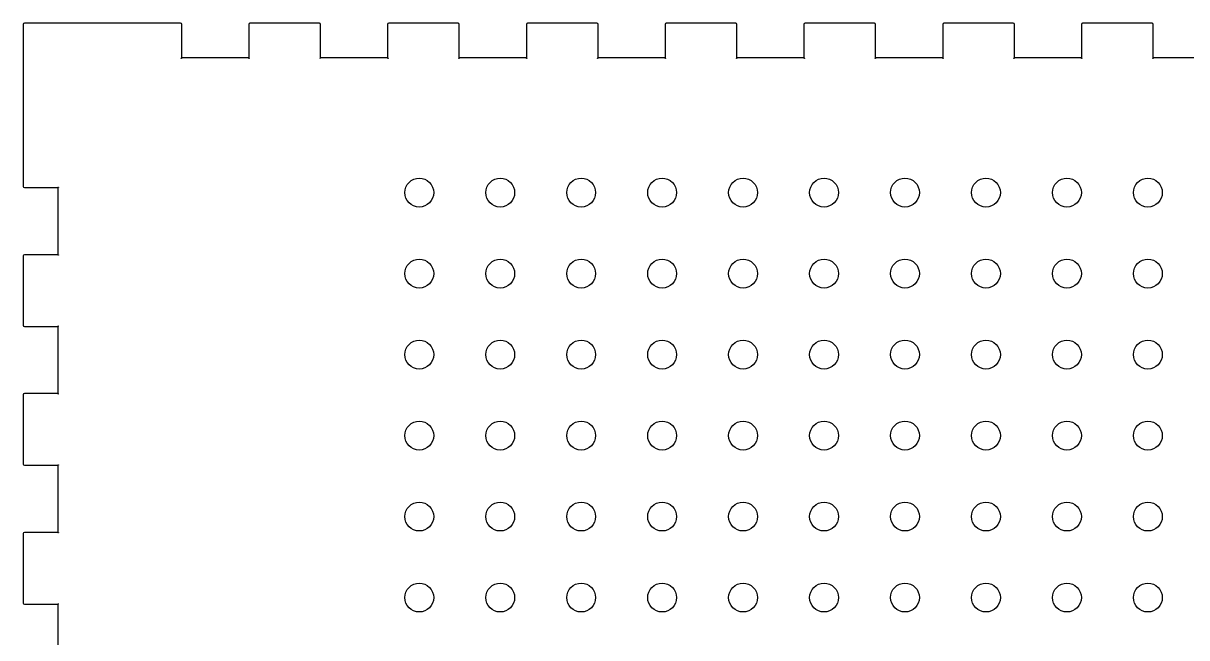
# Model space of a CAD drawing. Header units: millimetres. Extents: x 10 to 420, y 22 to 379.
# Drawn here: x 10 to 110.6, y 182.5 to 235.6 of the extents above; entities that cross this region are included whole.
import ezdxf

# ---------------------------------------------------------------- set-up
doc = ezdxf.new("R2010")
doc.units = ezdxf.units.MM
doc.layers.get('0').update_dxf_attribs({"linetype": 'CONTINUOUS'})
doc.layers.add('Izgaralar', color=7, linetype='CONTINUOUS')

msp = doc.modelspace()

# ---------------------------------------------------------------- linework, layer by layer
at = {"color": 1}
for points in [[(10, 235.5), (10, 232.5), (10, 221.5)], [(23.6, 235.6), (13.1, 235.6), (10.1, 235.6)], [(29.5, 235.5), (29.5, 232.6), (23.7, 232.6), (23.7, 235.5)], [(35.6, 235.6), (29.6, 235.6)], [(41.5, 235.5), (41.5, 232.6), (35.7, 232.6), (35.7, 235.5)], [(47.6, 235.6), (41.6, 235.6)], [(53.5, 235.5), (53.5, 232.6), (47.7, 232.6), (47.7, 235.5)], [(59.6, 235.6), (53.6, 235.6)], [(65.5, 235.5), (65.5, 232.6), (59.7, 232.6), (59.7, 235.5)], [(71.6, 235.6), (65.6, 235.6)], [(77.5, 235.5), (77.5, 232.6), (71.7, 232.6), (71.7, 235.5)], [(83.6, 235.6), (77.6, 235.6)], [(89.5, 235.5), (89.5, 232.6), (83.7, 232.6), (83.7, 235.5)], [(95.6, 235.6), (89.6, 235.6)], [(101.5, 235.5), (101.5, 232.6), (95.7, 232.6), (95.7, 235.5)], [(107.6, 235.6), (101.6, 235.6)], [(113.5, 235.5), (113.5, 232.6), (107.7, 232.6), (107.7, 235.5)], [(10.1, 221.4), (13, 221.4), (13, 215.6), (10.1, 215.6)], [(10, 215.5), (10, 209.5)], [(10.1, 209.4), (13, 209.4), (13, 203.6), (10.1, 203.6)], [(10, 203.5), (10, 197.5)], [(10.1, 197.4), (13, 197.4), (13, 191.6), (10.1, 191.6)], [(10, 191.5), (10, 185.5)], [(10.1, 185.4), (13, 185.4), (13, 179.6), (10.1, 179.6)]]:
    msp.add_lwpolyline(points, dxfattribs=at)
for points in [[(10.1, 235.6), (10.045, 235.6), (10, 235.555), (10, 235.5)], [(23.7, 235.5), (23.7, 235.555), (23.655, 235.6), (23.6, 235.6)], [(29.6, 235.6), (29.545, 235.6), (29.5, 235.555), (29.5, 235.5)], [(35.7, 235.5), (35.7, 235.555), (35.655, 235.6), (35.6, 235.6)], [(41.6, 235.6), (41.545, 235.6), (41.5, 235.555), (41.5, 235.5)], [(47.7, 235.5), (47.7, 235.555), (47.655, 235.6), (47.6, 235.6)], [(53.6, 235.6), (53.545, 235.6), (53.5, 235.555), (53.5, 235.5)], [(59.7, 235.5), (59.7, 235.555), (59.655, 235.6), (59.6, 235.6)], [(65.6, 235.6), (65.545, 235.6), (65.5, 235.555), (65.5, 235.5)], [(71.7, 235.5), (71.7, 235.555), (71.655, 235.6), (71.6, 235.6)], [(77.6, 235.6), (77.545, 235.6), (77.5, 235.555), (77.5, 235.5)], [(83.7, 235.5), (83.7, 235.555), (83.655, 235.6), (83.6, 235.6)], [(89.6, 235.6), (89.545, 235.6), (89.5, 235.555), (89.5, 235.5)], [(95.7, 235.5), (95.7, 235.555), (95.655, 235.6), (95.6, 235.6)], [(101.6, 235.6), (101.545, 235.6), (101.5, 235.555), (101.5, 235.5)], [(107.7, 235.5), (107.7, 235.555), (107.655, 235.6), (107.6, 235.6)], [(23.7, 232.6), (23.6, 232.6), (23.7, 232.5), (23.7, 232.6)], [(29.5, 232.6), (29.5, 232.5), (29.6, 232.6), (29.5, 232.6)], [(35.7, 232.6), (35.6, 232.6), (35.7, 232.5), (35.7, 232.6)], [(41.5, 232.6), (41.5, 232.5), (41.6, 232.6), (41.5, 232.6)], [(47.7, 232.6), (47.6, 232.6), (47.7, 232.5), (47.7, 232.6)], [(53.5, 232.6), (53.5, 232.5), (53.6, 232.6), (53.5, 232.6)], [(59.7, 232.6), (59.6, 232.6), (59.7, 232.5), (59.7, 232.6)], [(65.5, 232.6), (65.5, 232.5), (65.6, 232.6), (65.5, 232.6)], [(71.7, 232.6), (71.6, 232.6), (71.7, 232.5), (71.7, 232.6)], [(77.5, 232.6), (77.5, 232.5), (77.6, 232.6), (77.5, 232.6)], [(83.7, 232.6), (83.6, 232.6), (83.7, 232.5), (83.7, 232.6)], [(89.5, 232.6), (89.5, 232.5), (89.6, 232.6), (89.5, 232.6)], [(95.7, 232.6), (95.6, 232.6), (95.7, 232.5), (95.7, 232.6)], [(101.5, 232.6), (101.5, 232.5), (101.6, 232.6), (101.5, 232.6)], [(107.7, 232.6), (107.6, 232.6), (107.7, 232.5), (107.7, 232.6)], [(10, 221.5), (10, 221.445), (10.045, 221.4), (10.1, 221.4)], [(13, 221.4), (13.1, 221.4), (13, 221.5), (13, 221.4)], [(10.1, 215.6), (10.045, 215.6), (10, 215.555), (10, 215.5)], [(13, 215.6), (13, 215.5), (13.1, 215.6), (13, 215.6)], [(10, 209.5), (10, 209.445), (10.045, 209.4), (10.1, 209.4)], [(13, 209.4), (13.1, 209.4), (13, 209.5), (13, 209.4)], [(10.1, 203.6), (10.045, 203.6), (10, 203.555), (10, 203.5)], [(13, 203.6), (13, 203.5), (13.1, 203.6), (13, 203.6)], [(10, 197.5), (10, 197.445), (10.045, 197.4), (10.1, 197.4)], [(13, 197.4), (13.1, 197.4), (13, 197.5), (13, 197.4)], [(10.1, 191.6), (10.045, 191.6), (10, 191.555), (10, 191.5)], [(13, 191.6), (13, 191.5), (13.1, 191.6), (13, 191.6)], [(10, 185.5), (10, 185.445), (10.045, 185.4), (10.1, 185.4)], [(13, 185.4), (13.1, 185.4), (13, 185.5), (13, 185.4)]]:
    msp.add_open_spline(points, degree=3, dxfattribs=at)
at = {"layer": 'Izgaralar', "color": 7}
for points in [[(45.487697, 220.970627)], [(52.487697, 220.970627)], [(59.487697, 220.970627)], [(66.4877, 220.970627)], [(73.487697, 220.970627)], [(80.487697, 220.970627)], [(87.487704, 220.970627)], [(94.487704, 220.970627)], [(101.487704, 220.970627)], [(108.4877, 220.970627)], [(45.487697, 213.970627)], [(52.487697, 213.970627)], [(59.487697, 213.970627)], [(66.4877, 213.970627)], [(73.487697, 213.970627)], [(80.487697, 213.970627)], [(87.487704, 213.970627)], [(94.487704, 213.970627)], [(101.487704, 213.970627)], [(108.4877, 213.970627)], [(45.487697, 206.970627)], [(52.487697, 206.970627)], [(59.487697, 206.970627)], [(66.4877, 206.970627)], [(73.487697, 206.970627)], [(80.487697, 206.970627)], [(87.487704, 206.970627)], [(94.487704, 206.970627)], [(101.487704, 206.970627)], [(108.4877, 206.970627)], [(45.487697, 199.970627)], [(52.487697, 199.970627)], [(59.487697, 199.970627)], [(66.4877, 199.970627)], [(73.487697, 199.970627)], [(80.487697, 199.970627)], [(87.487704, 199.970627)], [(94.487704, 199.970627)], [(101.487704, 199.970627)], [(108.4877, 199.970627)], [(45.487697, 192.970627)], [(52.487697, 192.970627)], [(59.487697, 192.970627)], [(66.4877, 192.970627)], [(73.487697, 192.970627)], [(80.487697, 192.970627)], [(87.487704, 192.970627)], [(94.487704, 192.970627)], [(101.487704, 192.970627)], [(108.4877, 192.970627)], [(45.487697, 185.970627)], [(52.487697, 185.970627)], [(59.487697, 185.970627)], [(66.4877, 185.970627)], [(73.487697, 185.970627)], [(80.487697, 185.970627)], [(87.487704, 185.970627)], [(94.487704, 185.970627)], [(101.487704, 185.970627)], [(108.4877, 185.970627)]]:
    msp.add_lwpolyline(points, close=True, dxfattribs=at)
for points in [[(42.99189, 220.970627), (42.991888, 221.301593), (43.123363, 221.619003), (43.35739, 221.853032)], [(43.35739, 221.853032), (43.591417, 222.087061), (43.908827, 222.218537), (44.239793, 222.218537)], [(44.239793, 222.218537), (44.570759, 222.218537), (44.888169, 222.087061), (45.122197, 221.853032)], [(45.122197, 221.853032), (45.356224, 221.619004), (45.487699, 221.301593), (45.487697, 220.970627)], [(49.99189, 220.970627), (49.991888, 221.301593), (50.123363, 221.619003), (50.35739, 221.853032)], [(50.35739, 221.853032), (50.591417, 222.087061), (50.908827, 222.218537), (51.239793, 222.218537)], [(51.239793, 222.218537), (51.570759, 222.218537), (51.888169, 222.087061), (52.122197, 221.853032)], [(52.122197, 221.853032), (52.356224, 221.619004), (52.487699, 221.301593), (52.487697, 220.970627)], [(56.99189, 220.970627), (56.991888, 221.301593), (57.123363, 221.619003), (57.35739, 221.853032)], [(57.35739, 221.853032), (57.591417, 222.087061), (57.908827, 222.218537), (58.239793, 222.218537)], [(58.239793, 222.218537), (58.570759, 222.218537), (58.888169, 222.087061), (59.122197, 221.853032)], [(59.122197, 221.853032), (59.356224, 221.619004), (59.487699, 221.301593), (59.487697, 220.970627)], [(63.991894, 220.970627), (63.991892, 221.301593), (64.123367, 221.619003), (64.357394, 221.853032)], [(64.357394, 221.853032), (64.591421, 222.087061), (64.908831, 222.218537), (65.239797, 222.218537)], [(65.239797, 222.218537), (65.570763, 222.218537), (65.888173, 222.087061), (66.1222, 221.853032)], [(66.1222, 221.853032), (66.356227, 221.619003), (66.487702, 221.301593), (66.4877, 220.970627)], [(70.99189, 220.970627), (70.991888, 221.301593), (71.123363, 221.619003), (71.35739, 221.853032)], [(71.35739, 221.853032), (71.591417, 222.087061), (71.908827, 222.218537), (72.239793, 222.218537)], [(72.239793, 222.218537), (72.570759, 222.218537), (72.888169, 222.087061), (73.122197, 221.853032)], [(73.122197, 221.853032), (73.356224, 221.619004), (73.487699, 221.301593), (73.487697, 220.970627)], [(77.99189, 220.970627), (77.991888, 221.301593), (78.123363, 221.619003), (78.35739, 221.853032)], [(78.35739, 221.853032), (78.591417, 222.087061), (78.908827, 222.218537), (79.239793, 222.218537)], [(79.239793, 222.218537), (79.570759, 222.218537), (79.888169, 222.087061), (80.122197, 221.853032)], [(80.122197, 221.853032), (80.356224, 221.619004), (80.487699, 221.301593), (80.487697, 220.970627)], [(84.991897, 220.970627), (84.991895, 221.301593), (85.12337, 221.619004), (85.357397, 221.853032)], [(85.357397, 221.853032), (85.591425, 222.087061), (85.908835, 222.218537), (86.239801, 222.218537)], [(86.239801, 222.218537), (86.570767, 222.218537), (86.888177, 222.087061), (87.122204, 221.853032)], [(87.122204, 221.853032), (87.356231, 221.619003), (87.487706, 221.301593), (87.487704, 220.970627)], [(91.991897, 220.970627), (91.991895, 221.301593), (92.12337, 221.619004), (92.357397, 221.853032)], [(92.357397, 221.853032), (92.591425, 222.087061), (92.908835, 222.218537), (93.239801, 222.218537)], [(93.239801, 222.218537), (93.570767, 222.218537), (93.888177, 222.087061), (94.122204, 221.853032)], [(94.122204, 221.853032), (94.356231, 221.619003), (94.487706, 221.301593), (94.487704, 220.970627)], [(98.991897, 220.970627), (98.991895, 221.301593), (99.12337, 221.619004), (99.357397, 221.853032)], [(99.357397, 221.853032), (99.591425, 222.087061), (99.908835, 222.218537), (100.239801, 222.218537)], [(100.239801, 222.218537), (100.570767, 222.218537), (100.888177, 222.087061), (101.122204, 221.853032)], [(101.122204, 221.853032), (101.356231, 221.619003), (101.487706, 221.301593), (101.487704, 220.970627)], [(105.9919, 220.970627), (105.991898, 221.301592), (106.123372, 221.619002), (106.357399, 221.853031)], [(106.357399, 221.853031), (106.591426, 222.08706), (106.908835, 222.218536), (107.2398, 222.218537)], [(107.2398, 222.218537), (107.570765, 222.218536), (107.888174, 222.08706), (108.122201, 221.853031)], [(108.122201, 221.853031), (108.356228, 221.619002), (108.487702, 221.301592), (108.4877, 220.970627)], [(44.239793, 219.722727), (43.550596, 219.722727), (42.991892, 220.28143), (42.99189, 220.970627)], [(45.487697, 220.970627), (45.487695, 220.28143), (44.92899, 219.722727), (44.239793, 219.722727)], [(51.239793, 219.722727), (50.550596, 219.722727), (49.991892, 220.28143), (49.99189, 220.970627)], [(52.487697, 220.970627), (52.487695, 220.28143), (51.92899, 219.722727), (51.239793, 219.722727)], [(58.239793, 219.722727), (57.550596, 219.722727), (56.991892, 220.28143), (56.99189, 220.970627)], [(59.487697, 220.970627), (59.487695, 220.28143), (58.92899, 219.722727), (58.239793, 219.722727)], [(65.239797, 219.722727), (64.5506, 219.722727), (63.991896, 220.28143), (63.991894, 220.970627)], [(66.4877, 220.970627), (66.487698, 220.28143), (65.928994, 219.722727), (65.239797, 219.722727)], [(72.239793, 219.722727), (71.550596, 219.722727), (70.991892, 220.28143), (70.99189, 220.970627)], [(73.487697, 220.970627), (73.487695, 220.28143), (72.92899, 219.722727), (72.239793, 219.722727)], [(79.239793, 219.722727), (78.550596, 219.722727), (77.991892, 220.28143), (77.99189, 220.970627)], [(80.487697, 220.970627), (80.487695, 220.28143), (79.92899, 219.722727), (79.239793, 219.722727)], [(86.239801, 219.722727), (85.550604, 219.722727), (84.991899, 220.28143), (84.991897, 220.970627)], [(87.487704, 220.970627), (87.487702, 220.28143), (86.928998, 219.722727), (86.239801, 219.722727)], [(93.239801, 219.722727), (92.550604, 219.722727), (91.991899, 220.28143), (91.991897, 220.970627)], [(94.487704, 220.970627), (94.487702, 220.28143), (93.928998, 219.722727), (93.239801, 219.722727)], [(100.239801, 219.722727), (99.550604, 219.722727), (98.991899, 220.28143), (98.991897, 220.970627)], [(101.487704, 220.970627), (101.487702, 220.28143), (100.928998, 219.722727), (100.239801, 219.722727)], [(107.2398, 219.722727), (106.550605, 219.722729), (105.991902, 220.281432), (105.9919, 220.970627)], [(108.4877, 220.970627), (108.487698, 220.281432), (107.928995, 219.722729), (107.2398, 219.722727)], [(42.99189, 213.970627), (42.991888, 214.301593), (43.123363, 214.619003), (43.35739, 214.853032)], [(43.35739, 214.853032), (43.591417, 215.087061), (43.908827, 215.218537), (44.239793, 215.218537)], [(44.239793, 215.218537), (44.570759, 215.218537), (44.888169, 215.087061), (45.122197, 214.853032)], [(45.122197, 214.853032), (45.356224, 214.619004), (45.487699, 214.301593), (45.487697, 213.970627)], [(49.99189, 213.970627), (49.991888, 214.301593), (50.123363, 214.619003), (50.35739, 214.853032)], [(50.35739, 214.853032), (50.591417, 215.087061), (50.908827, 215.218537), (51.239793, 215.218537)], [(51.239793, 215.218537), (51.570759, 215.218537), (51.888169, 215.087061), (52.122197, 214.853032)], [(52.122197, 214.853032), (52.356224, 214.619004), (52.487699, 214.301593), (52.487697, 213.970627)], [(56.99189, 213.970627), (56.991888, 214.301593), (57.123363, 214.619003), (57.35739, 214.853032)], [(57.35739, 214.853032), (57.591417, 215.087061), (57.908827, 215.218537), (58.239793, 215.218537)], [(58.239793, 215.218537), (58.570759, 215.218537), (58.888169, 215.087061), (59.122197, 214.853032)], [(59.122197, 214.853032), (59.356224, 214.619004), (59.487699, 214.301593), (59.487697, 213.970627)], [(63.991894, 213.970627), (63.991892, 214.301593), (64.123367, 214.619003), (64.357394, 214.853032)], [(64.357394, 214.853032), (64.591421, 215.087061), (64.908831, 215.218537), (65.239797, 215.218537)], [(65.239797, 215.218537), (65.570763, 215.218537), (65.888173, 215.087061), (66.1222, 214.853032)], [(66.1222, 214.853032), (66.356227, 214.619003), (66.487702, 214.301593), (66.4877, 213.970627)], [(70.99189, 213.970627), (70.991888, 214.301593), (71.123363, 214.619003), (71.35739, 214.853032)], [(71.35739, 214.853032), (71.591417, 215.087061), (71.908827, 215.218537), (72.239793, 215.218537)], [(72.239793, 215.218537), (72.570759, 215.218537), (72.888169, 215.087061), (73.122197, 214.853032)], [(73.122197, 214.853032), (73.356224, 214.619004), (73.487699, 214.301593), (73.487697, 213.970627)], [(77.99189, 213.970627), (77.991888, 214.301593), (78.123363, 214.619003), (78.35739, 214.853032)], [(78.35739, 214.853032), (78.591417, 215.087061), (78.908827, 215.218537), (79.239793, 215.218537)], [(79.239793, 215.218537), (79.570759, 215.218537), (79.888169, 215.087061), (80.122197, 214.853032)], [(80.122197, 214.853032), (80.356224, 214.619004), (80.487699, 214.301593), (80.487697, 213.970627)], [(84.991897, 213.970627), (84.991895, 214.301593), (85.12337, 214.619004), (85.357397, 214.853032)], [(85.357397, 214.853032), (85.591425, 215.087061), (85.908835, 215.218537), (86.239801, 215.218537)], [(86.239801, 215.218537), (86.570767, 215.218537), (86.888177, 215.087061), (87.122204, 214.853032)], [(87.122204, 214.853032), (87.356231, 214.619003), (87.487706, 214.301593), (87.487704, 213.970627)], [(91.991897, 213.970627), (91.991895, 214.301593), (92.12337, 214.619004), (92.357397, 214.853032)], [(92.357397, 214.853032), (92.591425, 215.087061), (92.908835, 215.218537), (93.239801, 215.218537)], [(93.239801, 215.218537), (93.570767, 215.218537), (93.888177, 215.087061), (94.122204, 214.853032)], [(94.122204, 214.853032), (94.356231, 214.619003), (94.487706, 214.301593), (94.487704, 213.970627)], [(98.991897, 213.970627), (98.991895, 214.301593), (99.12337, 214.619004), (99.357397, 214.853032)], [(99.357397, 214.853032), (99.591425, 215.087061), (99.908835, 215.218537), (100.239801, 215.218537)], [(100.239801, 215.218537), (100.570767, 215.218537), (100.888177, 215.087061), (101.122204, 214.853032)], [(101.122204, 214.853032), (101.356231, 214.619003), (101.487706, 214.301593), (101.487704, 213.970627)], [(105.9919, 213.970627), (105.991898, 214.301592), (106.123372, 214.619002), (106.357399, 214.853031)], [(106.357399, 214.853031), (106.591426, 215.08706), (106.908835, 215.218536), (107.2398, 215.218537)], [(107.2398, 215.218537), (107.570765, 215.218536), (107.888174, 215.08706), (108.122201, 214.853031)], [(108.122201, 214.853031), (108.356228, 214.619002), (108.487702, 214.301592), (108.4877, 213.970627)], [(44.239793, 212.722727), (43.550596, 212.722727), (42.991892, 213.28143), (42.99189, 213.970627)], [(45.487697, 213.970627), (45.487695, 213.28143), (44.92899, 212.722727), (44.239793, 212.722727)], [(51.239793, 212.722727), (50.550596, 212.722727), (49.991892, 213.28143), (49.99189, 213.970627)], [(52.487697, 213.970627), (52.487695, 213.28143), (51.92899, 212.722727), (51.239793, 212.722727)], [(58.239793, 212.722727), (57.550596, 212.722727), (56.991892, 213.28143), (56.99189, 213.970627)], [(59.487697, 213.970627), (59.487695, 213.28143), (58.92899, 212.722727), (58.239793, 212.722727)], [(65.239797, 212.722727), (64.5506, 212.722727), (63.991896, 213.28143), (63.991894, 213.970627)], [(66.4877, 213.970627), (66.487698, 213.28143), (65.928994, 212.722727), (65.239797, 212.722727)], [(72.239793, 212.722727), (71.550596, 212.722727), (70.991892, 213.28143), (70.99189, 213.970627)], [(73.487697, 213.970627), (73.487695, 213.28143), (72.92899, 212.722727), (72.239793, 212.722727)], [(79.239793, 212.722727), (78.550596, 212.722727), (77.991892, 213.28143), (77.99189, 213.970627)], [(80.487697, 213.970627), (80.487695, 213.28143), (79.92899, 212.722727), (79.239793, 212.722727)], [(86.239801, 212.722727), (85.550604, 212.722727), (84.991899, 213.28143), (84.991897, 213.970627)], [(87.487704, 213.970627), (87.487702, 213.28143), (86.928998, 212.722727), (86.239801, 212.722727)], [(93.239801, 212.722727), (92.550604, 212.722727), (91.991899, 213.28143), (91.991897, 213.970627)], [(94.487704, 213.970627), (94.487702, 213.28143), (93.928998, 212.722727), (93.239801, 212.722727)], [(100.239801, 212.722727), (99.550604, 212.722727), (98.991899, 213.28143), (98.991897, 213.970627)], [(101.487704, 213.970627), (101.487702, 213.28143), (100.928998, 212.722727), (100.239801, 212.722727)], [(107.2398, 212.722727), (106.550605, 212.722729), (105.991902, 213.281432), (105.9919, 213.970627)], [(108.4877, 213.970627), (108.487698, 213.281432), (107.928995, 212.722729), (107.2398, 212.722727)], [(42.99189, 206.970627), (42.991888, 207.301593), (43.123363, 207.619003), (43.35739, 207.853032)], [(43.35739, 207.853032), (43.591417, 208.087061), (43.908827, 208.218537), (44.239793, 208.218537)], [(44.239793, 208.218537), (44.570759, 208.218537), (44.888169, 208.087061), (45.122197, 207.853032)], [(45.122197, 207.853032), (45.356224, 207.619004), (45.487699, 207.301593), (45.487697, 206.970627)], [(49.99189, 206.970627), (49.991888, 207.301593), (50.123363, 207.619003), (50.35739, 207.853032)], [(50.35739, 207.853032), (50.591417, 208.087061), (50.908827, 208.218537), (51.239793, 208.218537)], [(51.239793, 208.218537), (51.570759, 208.218537), (51.888169, 208.087061), (52.122197, 207.853032)], [(52.122197, 207.853032), (52.356224, 207.619004), (52.487699, 207.301593), (52.487697, 206.970627)], [(56.99189, 206.970627), (56.991888, 207.301593), (57.123363, 207.619003), (57.35739, 207.853032)], [(57.35739, 207.853032), (57.591417, 208.087061), (57.908827, 208.218537), (58.239793, 208.218537)], [(58.239793, 208.218537), (58.570759, 208.218537), (58.888169, 208.087061), (59.122197, 207.853032)], [(59.122197, 207.853032), (59.356224, 207.619004), (59.487699, 207.301593), (59.487697, 206.970627)], [(63.991894, 206.970627), (63.991892, 207.301593), (64.123367, 207.619003), (64.357394, 207.853032)], [(64.357394, 207.853032), (64.591421, 208.087061), (64.908831, 208.218537), (65.239797, 208.218537)], [(65.239797, 208.218537), (65.570763, 208.218537), (65.888173, 208.087061), (66.1222, 207.853032)], [(66.1222, 207.853032), (66.356227, 207.619003), (66.487702, 207.301593), (66.4877, 206.970627)], [(70.99189, 206.970627), (70.991888, 207.301593), (71.123363, 207.619003), (71.35739, 207.853032)], [(71.35739, 207.853032), (71.591417, 208.087061), (71.908827, 208.218537), (72.239793, 208.218537)], [(72.239793, 208.218537), (72.570759, 208.218537), (72.888169, 208.087061), (73.122197, 207.853032)], [(73.122197, 207.853032), (73.356224, 207.619004), (73.487699, 207.301593), (73.487697, 206.970627)], [(77.99189, 206.970627), (77.991888, 207.301593), (78.123363, 207.619003), (78.35739, 207.853032)], [(78.35739, 207.853032), (78.591417, 208.087061), (78.908827, 208.218537), (79.239793, 208.218537)], [(79.239793, 208.218537), (79.570759, 208.218537), (79.888169, 208.087061), (80.122197, 207.853032)], [(80.122197, 207.853032), (80.356224, 207.619004), (80.487699, 207.301593), (80.487697, 206.970627)], [(84.991897, 206.970627), (84.991895, 207.301593), (85.12337, 207.619004), (85.357397, 207.853032)], [(85.357397, 207.853032), (85.591425, 208.087061), (85.908835, 208.218537), (86.239801, 208.218537)], [(86.239801, 208.218537), (86.570767, 208.218537), (86.888177, 208.087061), (87.122204, 207.853032)], [(87.122204, 207.853032), (87.356231, 207.619003), (87.487706, 207.301593), (87.487704, 206.970627)], [(91.991897, 206.970627), (91.991895, 207.301593), (92.12337, 207.619004), (92.357397, 207.853032)], [(92.357397, 207.853032), (92.591425, 208.087061), (92.908835, 208.218537), (93.239801, 208.218537)], [(93.239801, 208.218537), (93.570767, 208.218537), (93.888177, 208.087061), (94.122204, 207.853032)], [(94.122204, 207.853032), (94.356231, 207.619003), (94.487706, 207.301593), (94.487704, 206.970627)], [(98.991897, 206.970627), (98.991895, 207.301593), (99.12337, 207.619004), (99.357397, 207.853032)], [(99.357397, 207.853032), (99.591425, 208.087061), (99.908835, 208.218537), (100.239801, 208.218537)], [(100.239801, 208.218537), (100.570767, 208.218537), (100.888177, 208.087061), (101.122204, 207.853032)], [(101.122204, 207.853032), (101.356231, 207.619003), (101.487706, 207.301593), (101.487704, 206.970627)], [(105.9919, 206.970627), (105.991898, 207.301592), (106.123372, 207.619002), (106.357399, 207.853031)], [(106.357399, 207.853031), (106.591426, 208.08706), (106.908835, 208.218536), (107.2398, 208.218537)], [(107.2398, 208.218537), (107.570765, 208.218536), (107.888174, 208.08706), (108.122201, 207.853031)], [(108.122201, 207.853031), (108.356228, 207.619002), (108.487702, 207.301592), (108.4877, 206.970627)], [(44.239793, 205.722727), (43.550596, 205.722727), (42.991892, 206.28143), (42.99189, 206.970627)], [(45.487697, 206.970627), (45.487695, 206.28143), (44.92899, 205.722727), (44.239793, 205.722727)], [(51.239793, 205.722727), (50.550596, 205.722727), (49.991892, 206.28143), (49.99189, 206.970627)], [(52.487697, 206.970627), (52.487695, 206.28143), (51.92899, 205.722727), (51.239793, 205.722727)], [(58.239793, 205.722727), (57.550596, 205.722727), (56.991892, 206.28143), (56.99189, 206.970627)], [(59.487697, 206.970627), (59.487695, 206.28143), (58.92899, 205.722727), (58.239793, 205.722727)], [(65.239797, 205.722727), (64.5506, 205.722727), (63.991896, 206.28143), (63.991894, 206.970627)], [(66.4877, 206.970627), (66.487698, 206.28143), (65.928994, 205.722727), (65.239797, 205.722727)], [(72.239793, 205.722727), (71.550596, 205.722727), (70.991892, 206.28143), (70.99189, 206.970627)], [(73.487697, 206.970627), (73.487695, 206.28143), (72.92899, 205.722727), (72.239793, 205.722727)], [(79.239793, 205.722727), (78.550596, 205.722727), (77.991892, 206.28143), (77.99189, 206.970627)], [(80.487697, 206.970627), (80.487695, 206.28143), (79.92899, 205.722727), (79.239793, 205.722727)], [(86.239801, 205.722727), (85.550604, 205.722727), (84.991899, 206.28143), (84.991897, 206.970627)], [(87.487704, 206.970627), (87.487702, 206.28143), (86.928998, 205.722727), (86.239801, 205.722727)], [(93.239801, 205.722727), (92.550604, 205.722727), (91.991899, 206.28143), (91.991897, 206.970627)], [(94.487704, 206.970627), (94.487702, 206.28143), (93.928998, 205.722727), (93.239801, 205.722727)], [(100.239801, 205.722727), (99.550604, 205.722727), (98.991899, 206.28143), (98.991897, 206.970627)], [(101.487704, 206.970627), (101.487702, 206.28143), (100.928998, 205.722727), (100.239801, 205.722727)], [(107.2398, 205.722727), (106.550605, 205.722729), (105.991902, 206.281432), (105.9919, 206.970627)], [(108.4877, 206.970627), (108.487698, 206.281432), (107.928995, 205.722729), (107.2398, 205.722727)], [(43.35739, 200.853032), (43.591417, 201.087061), (43.908827, 201.218537), (44.239793, 201.218537)], [(44.239793, 201.218537), (44.570759, 201.218537), (44.888169, 201.087061), (45.122197, 200.853032)], [(50.35739, 200.853032), (50.591417, 201.087061), (50.908827, 201.218537), (51.239793, 201.218537)], [(51.239793, 201.218537), (51.570759, 201.218537), (51.888169, 201.087061), (52.122197, 200.853032)], [(57.35739, 200.853032), (57.591417, 201.087061), (57.908827, 201.218537), (58.239793, 201.218537)], [(58.239793, 201.218537), (58.570759, 201.218537), (58.888169, 201.087061), (59.122197, 200.853032)], [(64.357394, 200.853032), (64.591421, 201.087061), (64.908831, 201.218537), (65.239797, 201.218537)], [(65.239797, 201.218537), (65.570763, 201.218537), (65.888173, 201.087061), (66.1222, 200.853032)], [(71.35739, 200.853032), (71.591417, 201.087061), (71.908827, 201.218537), (72.239793, 201.218537)], [(72.239793, 201.218537), (72.570759, 201.218537), (72.888169, 201.087061), (73.122197, 200.853032)], [(78.35739, 200.853032), (78.591417, 201.087061), (78.908827, 201.218537), (79.239793, 201.218537)], [(79.239793, 201.218537), (79.570759, 201.218537), (79.888169, 201.087061), (80.122197, 200.853032)], [(85.357397, 200.853032), (85.591425, 201.087061), (85.908835, 201.218537), (86.239801, 201.218537)], [(86.239801, 201.218537), (86.570767, 201.218537), (86.888177, 201.087061), (87.122204, 200.853032)], [(92.357397, 200.853032), (92.591425, 201.087061), (92.908835, 201.218537), (93.239801, 201.218537)], [(93.239801, 201.218537), (93.570767, 201.218537), (93.888177, 201.087061), (94.122204, 200.853032)], [(99.357397, 200.853032), (99.591425, 201.087061), (99.908835, 201.218537), (100.239801, 201.218537)], [(100.239801, 201.218537), (100.570767, 201.218537), (100.888177, 201.087061), (101.122204, 200.853032)], [(106.357399, 200.853031), (106.591426, 201.08706), (106.908835, 201.218536), (107.2398, 201.218537)], [(107.2398, 201.218537), (107.570765, 201.218536), (107.888174, 201.08706), (108.122201, 200.853031)], [(42.99189, 199.970627), (42.991888, 200.301593), (43.123363, 200.619003), (43.35739, 200.853032)], [(45.122197, 200.853032), (45.356224, 200.619004), (45.487699, 200.301593), (45.487697, 199.970627)], [(49.99189, 199.970627), (49.991888, 200.301593), (50.123363, 200.619003), (50.35739, 200.853032)], [(52.122197, 200.853032), (52.356224, 200.619004), (52.487699, 200.301593), (52.487697, 199.970627)], [(56.99189, 199.970627), (56.991888, 200.301593), (57.123363, 200.619003), (57.35739, 200.853032)], [(59.122197, 200.853032), (59.356224, 200.619004), (59.487699, 200.301593), (59.487697, 199.970627)], [(63.991894, 199.970627), (63.991892, 200.301593), (64.123367, 200.619003), (64.357394, 200.853032)], [(66.1222, 200.853032), (66.356227, 200.619003), (66.487702, 200.301593), (66.4877, 199.970627)], [(70.99189, 199.970627), (70.991888, 200.301593), (71.123363, 200.619003), (71.35739, 200.853032)], [(73.122197, 200.853032), (73.356224, 200.619004), (73.487699, 200.301593), (73.487697, 199.970627)], [(77.99189, 199.970627), (77.991888, 200.301593), (78.123363, 200.619003), (78.35739, 200.853032)], [(80.122197, 200.853032), (80.356224, 200.619004), (80.487699, 200.301593), (80.487697, 199.970627)], [(84.991897, 199.970627), (84.991895, 200.301593), (85.12337, 200.619004), (85.357397, 200.853032)], [(87.122204, 200.853032), (87.356231, 200.619003), (87.487706, 200.301593), (87.487704, 199.970627)], [(91.991897, 199.970627), (91.991895, 200.301593), (92.12337, 200.619004), (92.357397, 200.853032)], [(94.122204, 200.853032), (94.356231, 200.619003), (94.487706, 200.301593), (94.487704, 199.970627)], [(98.991897, 199.970627), (98.991895, 200.301593), (99.12337, 200.619004), (99.357397, 200.853032)], [(101.122204, 200.853032), (101.356231, 200.619003), (101.487706, 200.301593), (101.487704, 199.970627)], [(105.9919, 199.970627), (105.991898, 200.301592), (106.123372, 200.619002), (106.357399, 200.853031)], [(108.122201, 200.853031), (108.356228, 200.619002), (108.487702, 200.301592), (108.4877, 199.970627)], [(44.239793, 198.722727), (43.550596, 198.722727), (42.991892, 199.28143), (42.99189, 199.970627)], [(45.487697, 199.970627), (45.487695, 199.28143), (44.92899, 198.722727), (44.239793, 198.722727)], [(51.239793, 198.722727), (50.550596, 198.722727), (49.991892, 199.28143), (49.99189, 199.970627)], [(52.487697, 199.970627), (52.487695, 199.28143), (51.92899, 198.722727), (51.239793, 198.722727)], [(58.239793, 198.722727), (57.550596, 198.722727), (56.991892, 199.28143), (56.99189, 199.970627)], [(59.487697, 199.970627), (59.487695, 199.28143), (58.92899, 198.722727), (58.239793, 198.722727)], [(65.239797, 198.722727), (64.5506, 198.722727), (63.991896, 199.28143), (63.991894, 199.970627)], [(66.4877, 199.970627), (66.487698, 199.28143), (65.928994, 198.722727), (65.239797, 198.722727)], [(72.239793, 198.722727), (71.550596, 198.722727), (70.991892, 199.28143), (70.99189, 199.970627)], [(73.487697, 199.970627), (73.487695, 199.28143), (72.92899, 198.722727), (72.239793, 198.722727)], [(79.239793, 198.722727), (78.550596, 198.722727), (77.991892, 199.28143), (77.99189, 199.970627)], [(80.487697, 199.970627), (80.487695, 199.28143), (79.92899, 198.722727), (79.239793, 198.722727)], [(86.239801, 198.722727), (85.550604, 198.722727), (84.991899, 199.28143), (84.991897, 199.970627)], [(87.487704, 199.970627), (87.487702, 199.28143), (86.928998, 198.722727), (86.239801, 198.722727)], [(93.239801, 198.722727), (92.550604, 198.722727), (91.991899, 199.28143), (91.991897, 199.970627)], [(94.487704, 199.970627), (94.487702, 199.28143), (93.928998, 198.722727), (93.239801, 198.722727)], [(100.239801, 198.722727), (99.550604, 198.722727), (98.991899, 199.28143), (98.991897, 199.970627)], [(101.487704, 199.970627), (101.487702, 199.28143), (100.928998, 198.722727), (100.239801, 198.722727)], [(107.2398, 198.722727), (106.550605, 198.722729), (105.991902, 199.281432), (105.9919, 199.970627)], [(108.4877, 199.970627), (108.487698, 199.281432), (107.928995, 198.722729), (107.2398, 198.722727)], [(43.35739, 193.853032), (43.591417, 194.087061), (43.908827, 194.218537), (44.239793, 194.218537)], [(44.239793, 194.218537), (44.570759, 194.218537), (44.888169, 194.087061), (45.122197, 193.853032)], [(50.35739, 193.853032), (50.591417, 194.087061), (50.908827, 194.218537), (51.239793, 194.218537)], [(51.239793, 194.218537), (51.570759, 194.218537), (51.888169, 194.087061), (52.122197, 193.853032)], [(57.35739, 193.853032), (57.591417, 194.087061), (57.908827, 194.218537), (58.239793, 194.218537)], [(58.239793, 194.218537), (58.570759, 194.218537), (58.888169, 194.087061), (59.122197, 193.853032)], [(64.357394, 193.853032), (64.591421, 194.087061), (64.908831, 194.218537), (65.239797, 194.218537)], [(65.239797, 194.218537), (65.570763, 194.218537), (65.888173, 194.087061), (66.1222, 193.853032)], [(71.35739, 193.853032), (71.591417, 194.087061), (71.908827, 194.218537), (72.239793, 194.218537)], [(72.239793, 194.218537), (72.570759, 194.218537), (72.888169, 194.087061), (73.122197, 193.853032)], [(78.35739, 193.853032), (78.591417, 194.087061), (78.908827, 194.218537), (79.239793, 194.218537)], [(79.239793, 194.218537), (79.570759, 194.218537), (79.888169, 194.087061), (80.122197, 193.853032)], [(85.357397, 193.853032), (85.591425, 194.087061), (85.908835, 194.218537), (86.239801, 194.218537)], [(86.239801, 194.218537), (86.570767, 194.218537), (86.888177, 194.087061), (87.122204, 193.853032)], [(92.357397, 193.853032), (92.591425, 194.087061), (92.908835, 194.218537), (93.239801, 194.218537)], [(93.239801, 194.218537), (93.570767, 194.218537), (93.888177, 194.087061), (94.122204, 193.853032)], [(99.357397, 193.853032), (99.591425, 194.087061), (99.908835, 194.218537), (100.239801, 194.218537)], [(100.239801, 194.218537), (100.570767, 194.218537), (100.888177, 194.087061), (101.122204, 193.853032)], [(106.357399, 193.853031), (106.591426, 194.08706), (106.908835, 194.218536), (107.2398, 194.218537)], [(107.2398, 194.218537), (107.570765, 194.218536), (107.888174, 194.08706), (108.122201, 193.853031)], [(42.99189, 192.970627), (42.991888, 193.301593), (43.123363, 193.619003), (43.35739, 193.853032)], [(45.122197, 193.853032), (45.356224, 193.619004), (45.487699, 193.301593), (45.487697, 192.970627)], [(49.99189, 192.970627), (49.991888, 193.301593), (50.123363, 193.619003), (50.35739, 193.853032)], [(52.122197, 193.853032), (52.356224, 193.619004), (52.487699, 193.301593), (52.487697, 192.970627)], [(56.99189, 192.970627), (56.991888, 193.301593), (57.123363, 193.619003), (57.35739, 193.853032)], [(59.122197, 193.853032), (59.356224, 193.619004), (59.487699, 193.301593), (59.487697, 192.970627)], [(63.991894, 192.970627), (63.991892, 193.301593), (64.123367, 193.619003), (64.357394, 193.853032)], [(66.1222, 193.853032), (66.356227, 193.619003), (66.487702, 193.301593), (66.4877, 192.970627)], [(70.99189, 192.970627), (70.991888, 193.301593), (71.123363, 193.619003), (71.35739, 193.853032)], [(73.122197, 193.853032), (73.356224, 193.619004), (73.487699, 193.301593), (73.487697, 192.970627)], [(77.99189, 192.970627), (77.991888, 193.301593), (78.123363, 193.619003), (78.35739, 193.853032)], [(80.122197, 193.853032), (80.356224, 193.619004), (80.487699, 193.301593), (80.487697, 192.970627)], [(84.991897, 192.970627), (84.991895, 193.301593), (85.12337, 193.619004), (85.357397, 193.853032)], [(87.122204, 193.853032), (87.356231, 193.619003), (87.487706, 193.301593), (87.487704, 192.970627)], [(91.991897, 192.970627), (91.991895, 193.301593), (92.12337, 193.619004), (92.357397, 193.853032)], [(94.122204, 193.853032), (94.356231, 193.619003), (94.487706, 193.301593), (94.487704, 192.970627)], [(98.991897, 192.970627), (98.991895, 193.301593), (99.12337, 193.619004), (99.357397, 193.853032)], [(101.122204, 193.853032), (101.356231, 193.619003), (101.487706, 193.301593), (101.487704, 192.970627)], [(105.9919, 192.970627), (105.991898, 193.301592), (106.123372, 193.619002), (106.357399, 193.853031)], [(108.122201, 193.853031), (108.356228, 193.619002), (108.487702, 193.301592), (108.4877, 192.970627)], [(44.239793, 191.722727), (43.550596, 191.722727), (42.991892, 192.28143), (42.99189, 192.970627)], [(45.487697, 192.970627), (45.487695, 192.28143), (44.92899, 191.722727), (44.239793, 191.722727)], [(51.239793, 191.722727), (50.550596, 191.722727), (49.991892, 192.28143), (49.99189, 192.970627)], [(52.487697, 192.970627), (52.487695, 192.28143), (51.92899, 191.722727), (51.239793, 191.722727)], [(58.239793, 191.722727), (57.550596, 191.722727), (56.991892, 192.28143), (56.99189, 192.970627)], [(59.487697, 192.970627), (59.487695, 192.28143), (58.92899, 191.722727), (58.239793, 191.722727)], [(65.239797, 191.722727), (64.5506, 191.722727), (63.991896, 192.28143), (63.991894, 192.970627)], [(66.4877, 192.970627), (66.487698, 192.28143), (65.928994, 191.722727), (65.239797, 191.722727)], [(72.239793, 191.722727), (71.550596, 191.722727), (70.991892, 192.28143), (70.99189, 192.970627)], [(73.487697, 192.970627), (73.487695, 192.28143), (72.92899, 191.722727), (72.239793, 191.722727)], [(79.239793, 191.722727), (78.550596, 191.722727), (77.991892, 192.28143), (77.99189, 192.970627)], [(80.487697, 192.970627), (80.487695, 192.28143), (79.92899, 191.722727), (79.239793, 191.722727)], [(86.239801, 191.722727), (85.550604, 191.722727), (84.991899, 192.28143), (84.991897, 192.970627)], [(87.487704, 192.970627), (87.487702, 192.28143), (86.928998, 191.722727), (86.239801, 191.722727)], [(93.239801, 191.722727), (92.550604, 191.722727), (91.991899, 192.28143), (91.991897, 192.970627)], [(94.487704, 192.970627), (94.487702, 192.28143), (93.928998, 191.722727), (93.239801, 191.722727)], [(100.239801, 191.722727), (99.550604, 191.722727), (98.991899, 192.28143), (98.991897, 192.970627)], [(101.487704, 192.970627), (101.487702, 192.28143), (100.928998, 191.722727), (100.239801, 191.722727)], [(107.2398, 191.722727), (106.550605, 191.722729), (105.991902, 192.281432), (105.9919, 192.970627)], [(108.4877, 192.970627), (108.487698, 192.281432), (107.928995, 191.722729), (107.2398, 191.722727)], [(43.35739, 186.853032), (43.591417, 187.087061), (43.908827, 187.218537), (44.239793, 187.218537)], [(44.239793, 187.218537), (44.570759, 187.218537), (44.888169, 187.087061), (45.122197, 186.853032)], [(50.35739, 186.853032), (50.591417, 187.087061), (50.908827, 187.218537), (51.239793, 187.218537)], [(51.239793, 187.218537), (51.570759, 187.218537), (51.888169, 187.087061), (52.122197, 186.853032)], [(57.35739, 186.853032), (57.591417, 187.087061), (57.908827, 187.218537), (58.239793, 187.218537)], [(58.239793, 187.218537), (58.570759, 187.218537), (58.888169, 187.087061), (59.122197, 186.853032)], [(64.357394, 186.853032), (64.591421, 187.087061), (64.908831, 187.218537), (65.239797, 187.218537)], [(65.239797, 187.218537), (65.570763, 187.218537), (65.888173, 187.087061), (66.1222, 186.853032)], [(71.35739, 186.853032), (71.591417, 187.087061), (71.908827, 187.218537), (72.239793, 187.218537)], [(72.239793, 187.218537), (72.570759, 187.218537), (72.888169, 187.087061), (73.122197, 186.853032)], [(78.35739, 186.853032), (78.591417, 187.087061), (78.908827, 187.218537), (79.239793, 187.218537)], [(79.239793, 187.218537), (79.570759, 187.218537), (79.888169, 187.087061), (80.122197, 186.853032)], [(85.357397, 186.853032), (85.591425, 187.087061), (85.908835, 187.218537), (86.239801, 187.218537)], [(86.239801, 187.218537), (86.570767, 187.218537), (86.888177, 187.087061), (87.122204, 186.853032)], [(92.357397, 186.853032), (92.591425, 187.087061), (92.908835, 187.218537), (93.239801, 187.218537)], [(93.239801, 187.218537), (93.570767, 187.218537), (93.888177, 187.087061), (94.122204, 186.853032)], [(99.357397, 186.853032), (99.591425, 187.087061), (99.908835, 187.218537), (100.239801, 187.218537)], [(100.239801, 187.218537), (100.570767, 187.218537), (100.888177, 187.087061), (101.122204, 186.853032)], [(106.357399, 186.853031), (106.591426, 187.08706), (106.908835, 187.218536), (107.2398, 187.218537)], [(107.2398, 187.218537), (107.570765, 187.218536), (107.888174, 187.08706), (108.122201, 186.853031)], [(42.99189, 185.970627), (42.991888, 186.301593), (43.123363, 186.619003), (43.35739, 186.853032)], [(45.122197, 186.853032), (45.356224, 186.619004), (45.487699, 186.301593), (45.487697, 185.970627)], [(49.99189, 185.970627), (49.991888, 186.301593), (50.123363, 186.619003), (50.35739, 186.853032)], [(52.122197, 186.853032), (52.356224, 186.619004), (52.487699, 186.301593), (52.487697, 185.970627)], [(56.99189, 185.970627), (56.991888, 186.301593), (57.123363, 186.619003), (57.35739, 186.853032)], [(59.122197, 186.853032), (59.356224, 186.619004), (59.487699, 186.301593), (59.487697, 185.970627)], [(63.991894, 185.970627), (63.991892, 186.301593), (64.123367, 186.619003), (64.357394, 186.853032)], [(66.1222, 186.853032), (66.356227, 186.619003), (66.487702, 186.301593), (66.4877, 185.970627)], [(70.99189, 185.970627), (70.991888, 186.301593), (71.123363, 186.619003), (71.35739, 186.853032)], [(73.122197, 186.853032), (73.356224, 186.619004), (73.487699, 186.301593), (73.487697, 185.970627)], [(77.99189, 185.970627), (77.991888, 186.301593), (78.123363, 186.619003), (78.35739, 186.853032)], [(80.122197, 186.853032), (80.356224, 186.619004), (80.487699, 186.301593), (80.487697, 185.970627)], [(84.991897, 185.970627), (84.991895, 186.301593), (85.12337, 186.619004), (85.357397, 186.853032)], [(87.122204, 186.853032), (87.356231, 186.619003), (87.487706, 186.301593), (87.487704, 185.970627)], [(91.991897, 185.970627), (91.991895, 186.301593), (92.12337, 186.619004), (92.357397, 186.853032)], [(94.122204, 186.853032), (94.356231, 186.619003), (94.487706, 186.301593), (94.487704, 185.970627)], [(98.991897, 185.970627), (98.991895, 186.301593), (99.12337, 186.619004), (99.357397, 186.853032)], [(101.122204, 186.853032), (101.356231, 186.619003), (101.487706, 186.301593), (101.487704, 185.970627)], [(105.9919, 185.970627), (105.991898, 186.301592), (106.123372, 186.619002), (106.357399, 186.853031)], [(108.122201, 186.853031), (108.356228, 186.619002), (108.487702, 186.301592), (108.4877, 185.970627)], [(44.239793, 184.722727), (43.550596, 184.722727), (42.991892, 185.28143), (42.99189, 185.970627)], [(45.487697, 185.970627), (45.487695, 185.28143), (44.92899, 184.722727), (44.239793, 184.722727)], [(51.239793, 184.722727), (50.550596, 184.722727), (49.991892, 185.28143), (49.99189, 185.970627)], [(52.487697, 185.970627), (52.487695, 185.28143), (51.92899, 184.722727), (51.239793, 184.722727)], [(58.239793, 184.722727), (57.550596, 184.722727), (56.991892, 185.28143), (56.99189, 185.970627)], [(59.487697, 185.970627), (59.487695, 185.28143), (58.92899, 184.722727), (58.239793, 184.722727)], [(65.239797, 184.722727), (64.5506, 184.722727), (63.991896, 185.28143), (63.991894, 185.970627)], [(66.4877, 185.970627), (66.487698, 185.28143), (65.928994, 184.722727), (65.239797, 184.722727)], [(72.239793, 184.722727), (71.550596, 184.722727), (70.991892, 185.28143), (70.99189, 185.970627)], [(73.487697, 185.970627), (73.487695, 185.28143), (72.92899, 184.722727), (72.239793, 184.722727)], [(79.239793, 184.722727), (78.550596, 184.722727), (77.991892, 185.28143), (77.99189, 185.970627)], [(80.487697, 185.970627), (80.487695, 185.28143), (79.92899, 184.722727), (79.239793, 184.722727)], [(86.239801, 184.722727), (85.550604, 184.722727), (84.991899, 185.28143), (84.991897, 185.970627)], [(87.487704, 185.970627), (87.487702, 185.28143), (86.928998, 184.722727), (86.239801, 184.722727)], [(93.239801, 184.722727), (92.550604, 184.722727), (91.991899, 185.28143), (91.991897, 185.970627)], [(94.487704, 185.970627), (94.487702, 185.28143), (93.928998, 184.722727), (93.239801, 184.722727)], [(100.239801, 184.722727), (99.550604, 184.722727), (98.991899, 185.28143), (98.991897, 185.970627)], [(101.487704, 185.970627), (101.487702, 185.28143), (100.928998, 184.722727), (100.239801, 184.722727)], [(107.2398, 184.722727), (106.550605, 184.722729), (105.991902, 185.281432), (105.9919, 185.970627)], [(108.4877, 185.970627), (108.487698, 185.281432), (107.928995, 184.722729), (107.2398, 184.722727)]]:
    msp.add_open_spline(points, degree=3, dxfattribs=at)

doc.saveas('drawing.dxf')
